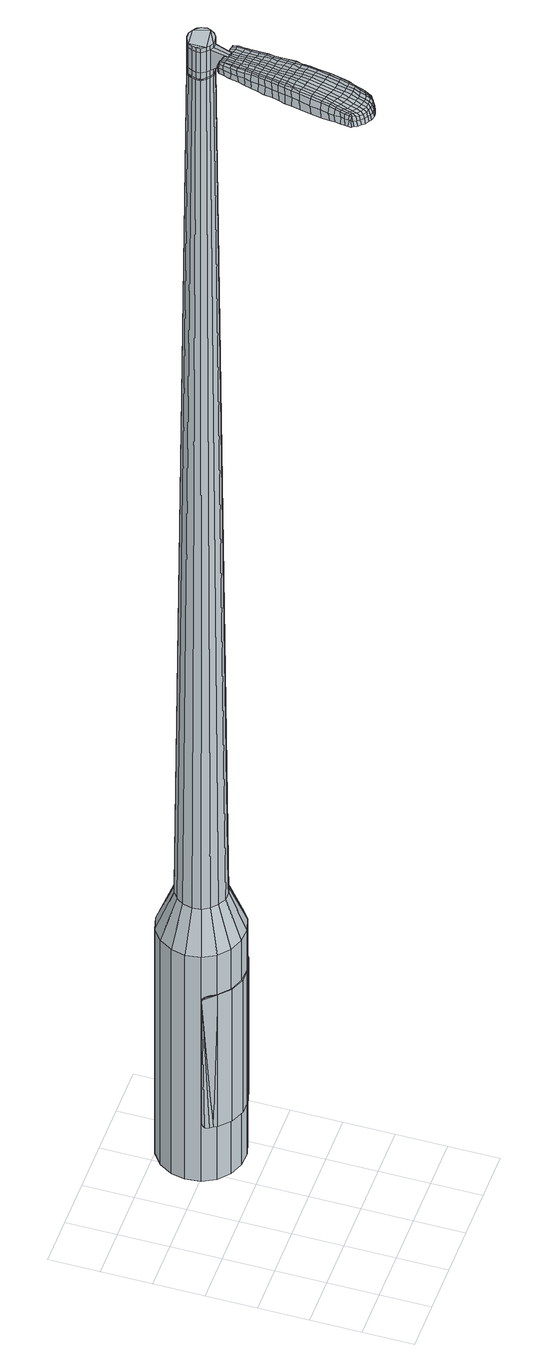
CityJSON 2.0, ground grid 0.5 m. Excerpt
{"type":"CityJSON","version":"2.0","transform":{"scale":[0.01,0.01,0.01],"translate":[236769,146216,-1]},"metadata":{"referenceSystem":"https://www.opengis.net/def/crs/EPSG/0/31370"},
"CityObjects":{
"object1":{"type":"GenericCityObject","attributes":{"cluster":607,"mean_distance_to_centroid":0.119,"new_centroid_x":236770.28,"new_centroid_y":146218.14,"mean_distance_to_camera":9.42,"H1":31.35,"H2":33.29,"Z_final":112.64,"cluster2":56,"proj_x":236762.89,"proj_y":146216.51,"id_line":84737,"bearing_l":347.55,"distance":7.57,"orientation":"right","G_obj":257.55},"geometry":[{"type":"MultiSurface","lod":"2","boundaries":[[[0,1,2,3]],[[1,4,5,2]],[[4,6,7,5]],[[6,8,9,7]],[[8,10,11,9]],[[10,12,13,11]],[[12,14,15,13]],[[14,16,17,15]],[[16,18,19,17]],[[18,20,21,19]],[[20,22,23,21]],[[22,24,25,23]],[[24,26,27,25]],[[26,28,29,27]],[[28,30,31,29]],[[30,32,33,31]],[[32,34,35,33]],[[34,0,3,35]],[[36,37,38,39]],[[38,40,41,42]],[[41,43,42]],[[42,44,45,46]],[[45,47,46]],[[46,48,49,50]],[[49,51,50]],[[42,46,50,38]],[[50,52,39,38]],[[53,36,39]],[[2,5,7,35]],[[7,9,11,15]],[[11,13,15]],[[15,17,19,23]],[[19,21,23]],[[23,25,27,31]],[[27,29,31]],[[15,23,31,7]],[[31,33,35,7]],[[3,2,35]],[[1,0,54,55]],[[0,34,56,54]],[[34,32,57,56]],[[32,30,58,57]],[[30,28,59,58]],[[28,26,60,59]],[[26,24,61,60]],[[24,22,62,61]],[[22,20,63,62]],[[20,18,64,63]],[[18,16,65,64]],[[16,14,66,65]],[[14,12,67,66]],[[12,10,68,67]],[[10,8,69,68]],[[8,6,70,69]],[[6,4,71,70]],[[4,1,55,71]],[[55,54,72,73]],[[54,56,74,72]],[[56,57,75,74]],[[57,58,76,75]],[[58,59,77,76]],[[59,60,78,77]],[[60,61,79,78]],[[61,62,80,79]],[[62,63,81,80]],[[63,64,82,81]],[[64,65,83,82]],[[65,66,84,83]],[[66,67,85,84]],[[67,68,86,85]],[[68,69,87,86]],[[69,70,88,87]],[[70,71,89,88]],[[71,55,73,89]],[[72,90,91,73]],[[74,92,90,72]],[[93,94,92,74]],[[76,95,94,93]],[[96,97,95,76]],[[98,99,97,96]],[[79,100,99,98]],[[101,102,100,79]],[[81,103,102,101]],[[82,104,103,81]],[[105,106,104,82]],[[107,108,106,105]],[[109,110,108,107]],[[86,111,110,109]],[[87,112,111,86]],[[113,114,112,87]],[[89,115,114,113]],[[73,91,115,89]],[[116,117,118,119]],[[120,116,119,121]],[[122,120,121,123]],[[124,122,123,125]],[[126,124,125,127]],[[128,126,127,129]],[[130,128,129,131]],[[132,130,131,133]],[[134,132,133,135]],[[136,134,135,137]],[[138,136,137,139]],[[140,138,139,141]],[[142,140,141,143]],[[144,142,143,145]],[[146,144,145,147]],[[148,146,147,149]],[[75,93,74]],[[75,76,93]],[[77,96,76]],[[77,78,98,96]],[[78,79,98]],[[80,101,79]],[[80,81,101]],[[83,105,82]],[[83,84,107,105]],[[84,85,109,107]],[[85,86,109]],[[88,113,87]],[[88,89,113]],[[150,114,115]],[[150,112,114]],[[151,110,111]],[[151,152,108,110]],[[152,153,106,108]],[[153,104,106]],[[154,102,103]],[[154,100,102]],[[155,99,100]],[[155,156,97,99]],[[156,95,97]],[[157,94,95]],[[157,92,94]],[[39,52,148,158]],[[91,90,159,149]],[[53,39,158,117]],[[90,92,118,159]],[[36,53,117,116]],[[92,157,119,118]],[[37,36,116,120]],[[157,95,121,119]],[[38,37,120,122]],[[95,156,123,121]],[[40,38,122,124]],[[156,155,125,123]],[[41,40,124,126]],[[155,100,127,125]],[[43,41,126,128]],[[100,154,129,127]],[[42,43,128,130]],[[154,103,131,129]],[[44,42,130,132]],[[103,104,133,131]],[[45,44,132,134]],[[104,153,135,133]],[[47,45,134,136]],[[153,152,137,135]],[[46,47,136,138]],[[152,151,139,137]],[[48,46,138,140]],[[151,111,141,139]],[[49,48,140,142]],[[111,112,143,141]],[[51,49,142,144]],[[112,150,145,143]],[[50,51,144,146]],[[150,115,147,145]],[[52,50,146,148]],[[115,91,149,147]],[[148,149,160,161]],[[149,159,162,160]],[[159,118,163,162]],[[118,117,164,163]],[[117,158,165,164]],[[158,148,161,165]],[[166,167,168,169]],[[170,166,169,171]],[[166,170,172,173]],[[167,166,173,174]],[[175,176,177,178]],[[179,175,178,180]],[[175,179,181,182]],[[176,175,182,183]],[[184,185,186,187]],[[188,184,187,189]],[[184,188,190,191]],[[185,184,191,192]],[[193,194,195,196]],[[197,193,196,198]],[[193,197,199,200]],[[194,193,200,201]],[[202,203,204,205]],[[206,202,205,207]],[[202,206,208,209]],[[203,202,209,210]],[[211,212,213,214]],[[215,211,214,216]],[[211,215,217,218]],[[212,211,218,219]],[[220,221,222,223]],[[212,220,223,213]],[[220,212,219,224]],[[221,220,224,225]],[[226,227,228,229]],[[221,226,229,222]],[[226,221,225,230]],[[227,226,230,231]],[[232,170,171,233]],[[227,232,233,228]],[[232,227,231,234]],[[170,232,234,172]],[[235,236,237,238]],[[239,235,238,240]],[[235,239,241,242]],[[236,235,242,243]],[[244,245,246,247]],[[236,244,247,237]],[[244,236,243,248]],[[245,244,248,249]],[[250,251,252,253]],[[245,250,253,246]],[[250,245,249,254]],[[251,250,254,255]],[[256,257,258,259]],[[251,256,259,252]],[[256,251,255,260]],[[257,256,260,261]],[[262,167,174,263]],[[257,262,263,258]],[[262,257,261,264]],[[167,262,264,168]],[[265,266,267,268]],[[269,265,268,270]],[[265,269,271,272]],[[266,265,272,273]],[[274,275,276,277]],[[266,274,277,267]],[[274,266,273,278]],[[275,274,278,279]],[[280,281,282,283]],[[275,280,283,276]],[[280,275,279,284]],[[281,280,284,285]],[[286,179,180,287]],[[281,286,287,282]],[[286,281,285,288]],[[179,286,288,181]],[[289,290,291,292]],[[293,289,292,294]],[[289,293,295,296]],[[290,289,296,297]],[[298,299,300,301]],[[290,298,301,291]],[[298,290,297,302]],[[299,298,302,303]],[[304,305,306,307]],[[299,304,307,300]],[[304,299,303,308]],[[305,304,308,309]],[[310,311,312,313]],[[305,310,313,306]],[[310,305,309,314]],[[311,310,314,315]],[[316,176,183,317]],[[311,316,317,312]],[[316,311,315,318]],[[176,316,318,177]],[[319,205,204,320]],[[321,319,320,322]],[[319,321,323,324]],[[205,319,324,207]],[[325,321,322,326]],[[327,325,326,328]],[[325,327,329,330]],[[321,325,330,323]],[[331,327,328,332]],[[333,331,332,334]],[[331,333,335,336]],[[327,331,336,329]],[[337,333,334,338]],[[339,337,338,340]],[[337,339,341,342]],[[333,337,342,335]],[[343,339,340,344]],[[194,343,344,195]],[[343,194,201,345]],[[339,343,345,341]],[[346,347,192,191]],[[348,346,191,190]],[[346,348,349,350]],[[347,346,350,351]],[[352,353,351,350]],[[354,352,350,349]],[[352,354,355,356]],[[353,352,356,357]],[[358,359,357,356]],[[360,358,356,355]],[[358,360,361,362]],[[359,358,362,363]],[[364,365,363,362]],[[366,364,362,361]],[[364,366,199,197]],[[365,364,197,198]],[[367,368,369,370]],[[269,367,370,271]],[[367,269,270,371]],[[368,367,371,372]],[[373,188,189,374]],[[368,373,374,369]],[[373,368,372,375]],[[188,373,375,190]],[[376,377,378,379]],[[215,376,379,217]],[[376,215,216,380]],[[377,376,380,381]],[[382,383,384,385]],[[377,382,385,378]],[[382,377,381,386]],[[383,382,386,387]],[[388,185,192,389]],[[383,388,389,384]],[[388,383,387,390]],[[185,388,390,186]],[[391,392,393,394]],[[173,391,394,174]],[[391,173,172,395]],[[392,391,395,396]],[[397,398,399,400]],[[392,397,400,393]],[[397,392,396,401]],[[398,397,401,402]],[[403,196,195,404]],[[398,403,404,399]],[[403,398,402,405]],[[196,403,405,198]],[[406,407,408,409]],[[178,406,409,180]],[[406,178,177,410]],[[407,406,410,411]],[[412,200,199,413]],[[407,412,413,408]],[[412,407,411,414]],[[200,412,414,201]],[[415,416,417,418]],[[293,415,418,295]],[[415,293,294,419]],[[416,415,419,420]],[[421,206,207,422]],[[416,421,422,417]],[[421,416,420,423]],[[206,421,423,208]],[[424,425,426,427]],[[239,424,427,241]],[[424,239,240,428]],[[425,424,428,429]],[[430,431,432,433]],[[425,430,433,426]],[[430,425,429,434]],[[431,430,434,435]],[[436,203,210,437]],[[431,436,437,432]],[[436,431,435,438]],[[203,436,438,204]],[[439,440,429,428]],[[238,439,428,240]],[[439,238,237,441]],[[440,439,441,442]],[[443,444,435,434]],[[440,443,434,429]],[[443,440,442,445]],[[444,443,445,446]],[[447,320,204,438]],[[444,447,438,435]],[[447,444,446,448]],[[320,447,448,322]],[[449,450,451,452]],[[296,449,452,297]],[[449,296,295,418]],[[450,449,418,417]],[[453,324,323,454]],[[450,453,454,451]],[[453,450,417,422]],[[324,453,422,207]],[[455,456,442,441]],[[247,455,441,237]],[[455,247,246,457]],[[456,455,457,458]],[[459,460,446,445]],[[456,459,445,442]],[[459,456,458,461]],[[460,459,461,462]],[[463,326,322,448]],[[460,463,448,446]],[[463,460,462,464]],[[326,463,464,328]],[[465,466,467,468]],[[302,465,468,303]],[[465,302,297,452]],[[466,465,452,451]],[[469,330,329,470]],[[466,469,470,467]],[[469,466,451,454]],[[330,469,454,323]],[[471,472,458,457]],[[253,471,457,246]],[[471,253,252,473]],[[472,471,473,474]],[[475,476,462,461]],[[472,475,461,458]],[[475,472,474,477]],[[476,475,477,478]],[[479,332,328,464]],[[476,479,464,462]],[[479,476,478,480]],[[332,479,480,334]],[[481,482,483,484]],[[308,481,484,309]],[[481,308,303,468]],[[482,481,468,467]],[[485,336,335,486]],[[482,485,486,483]],[[485,482,467,470]],[[336,485,470,329]],[[487,488,474,473]],[[259,487,473,252]],[[487,259,258,489]],[[488,487,489,490]],[[491,492,478,477]],[[488,491,477,474]],[[491,488,490,493]],[[492,491,493,494]],[[495,338,334,480]],[[492,495,480,478]],[[495,492,494,496]],[[338,495,496,340]],[[497,498,499,500]],[[314,497,500,315]],[[497,314,309,484]],[[498,497,484,483]],[[501,342,341,502]],[[498,501,502,499]],[[501,498,483,486]],[[342,501,486,335]],[[503,504,490,489]],[[263,503,489,258]],[[503,263,174,394]],[[504,503,394,393]],[[505,506,494,493]],[[504,505,493,490]],[[505,504,393,400]],[[506,505,400,399]],[[507,344,340,496]],[[506,507,496,494]],[[507,506,399,404]],[[344,507,404,195]],[[508,509,411,410]],[[318,508,410,177]],[[508,318,315,500]],[[509,508,500,499]],[[510,345,201,414]],[[509,510,414,411]],[[510,509,499,502]],[[345,510,502,341]],[[511,512,372,371]],[[268,511,371,270]],[[511,268,267,513]],[[512,511,513,514]],[[515,348,190,375]],[[512,515,375,372]],[[515,512,514,516]],[[348,515,516,349]],[[517,518,519,520]],[[218,517,520,219]],[[517,218,217,379]],[[518,517,379,378]],[[521,522,523,524]],[[518,521,524,519]],[[521,518,378,385]],[[522,521,385,384]],[[525,347,351,526]],[[522,525,526,523]],[[525,522,384,389]],[[347,525,389,192]],[[527,528,514,513]],[[277,527,513,267]],[[527,277,276,529]],[[528,527,529,530]],[[531,354,349,516]],[[528,531,516,514]],[[531,528,530,532]],[[354,531,532,355]],[[533,534,535,536]],[[224,533,536,225]],[[533,224,219,520]],[[534,533,520,519]],[[537,538,539,540]],[[534,537,540,535]],[[537,534,519,524]],[[538,537,524,523]],[[541,353,357,542]],[[538,541,542,539]],[[541,538,523,526]],[[353,541,526,351]],[[543,544,530,529]],[[283,543,529,276]],[[543,283,282,545]],[[544,543,545,546]],[[547,360,355,532]],[[544,547,532,530]],[[547,544,546,548]],[[360,547,548,361]],[[549,550,551,552]],[[230,549,552,231]],[[549,230,225,536]],[[550,549,536,535]],[[553,554,555,556]],[[550,553,556,551]],[[553,550,535,540]],[[554,553,540,539]],[[557,359,363,558]],[[554,557,558,555]],[[557,554,539,542]],[[359,557,542,357]],[[559,560,546,545]],[[287,559,545,282]],[[559,287,180,409]],[[560,559,409,408]],[[561,366,361,548]],[[560,561,548,546]],[[561,560,408,413]],[[366,561,413,199]],[[562,563,396,395]],[[234,562,395,172]],[[562,234,231,552]],[[563,562,552,551]],[[564,565,402,401]],[[563,564,401,396]],[[564,563,551,556]],[[565,564,556,555]],[[566,365,198,405]],[[565,566,405,402]],[[566,565,555,558]],[[365,566,558,363]],[[567,568,569,570]],[[570,569,571,572]],[[573,571,569,574]],[[574,569,568,575]],[[576,577,578,579]],[[579,578,580,581]],[[582,580,578,583]],[[583,578,577,584]],[[585,586,587,588]],[[588,587,589,590]],[[591,589,587,592]],[[592,587,586,593]],[[594,595,596,597]],[[597,596,598,599]],[[600,598,596,601]],[[601,596,595,602]],[[603,604,605,606]],[[606,605,607,608]],[[609,607,605,610]],[[610,605,604,611]],[[612,613,614,615]],[[615,614,616,617]],[[618,616,614,619]],[[619,614,613,620]],[[621,622,623,624]],[[624,623,613,612]],[[620,613,623,625]],[[625,623,622,626]],[[627,628,629,630]],[[630,629,622,621]],[[626,622,629,631]],[[631,629,628,632]],[[572,571,633,634]],[[634,633,628,627]],[[632,628,633,635]],[[635,633,571,573]],[[636,637,638,639]],[[639,638,640,641]],[[642,640,638,643]],[[643,638,637,644]],[[645,646,647,648]],[[648,647,637,636]],[[644,637,647,649]],[[649,647,646,650]],[[651,652,653,654]],[[654,653,646,645]],[[650,646,653,655]],[[655,653,652,656]],[[657,658,659,660]],[[660,659,652,651]],[[656,652,659,661]],[[661,659,658,662]],[[575,568,663,664]],[[664,663,658,657]],[[662,658,663,665]],[[665,663,568,567]],[[666,667,668,669]],[[669,668,670,671]],[[672,670,668,673]],[[673,668,667,674]],[[675,676,677,678]],[[678,677,667,666]],[[674,667,677,679]],[[679,677,676,680]],[[681,682,683,684]],[[684,683,676,675]],[[680,676,683,685]],[[685,683,682,686]],[[581,580,687,688]],[[688,687,682,681]],[[686,682,687,689]],[[689,687,580,582]],[[690,691,692,693]],[[693,692,694,695]],[[696,694,692,697]],[[697,692,691,698]],[[699,700,701,702]],[[702,701,691,690]],[[698,691,701,703]],[[703,701,700,704]],[[705,706,707,708]],[[708,707,700,699]],[[704,700,707,709]],[[709,707,706,710]],[[711,712,713,714]],[[714,713,706,705]],[[710,706,713,715]],[[715,713,712,716]],[[584,577,717,718]],[[718,717,712,711]],[[716,712,717,719]],[[719,717,577,576]],[[603,606,720,721]],[[721,720,722,723]],[[724,722,720,725]],[[725,720,606,608]],[[723,722,726,727]],[[727,726,728,729]],[[730,728,726,731]],[[731,726,722,724]],[[729,728,732,733]],[[733,732,734,735]],[[736,734,732,737]],[[737,732,728,730]],[[735,734,738,739]],[[739,738,740,741]],[[742,740,738,743]],[[743,738,734,736]],[[741,740,744,745]],[[745,744,595,594]],[[602,595,744,746]],[[746,744,740,742]],[[593,747,748,592]],[[592,748,749,591]],[[750,749,748,751]],[[751,748,747,752]],[[752,753,754,751]],[[751,754,755,750]],[[756,755,754,757]],[[757,754,753,758]],[[758,759,760,757]],[[757,760,761,756]],[[762,761,760,763]],[[763,760,759,764]],[[764,765,766,763]],[[763,766,767,762]],[[600,767,766,598]],[[598,766,765,599]],[[768,769,770,771]],[[771,770,670,672]],[[671,670,770,772]],[[772,770,769,773]],[[590,589,774,775]],[[775,774,769,768]],[[773,769,774,776]],[[776,774,589,591]],[[777,778,779,780]],[[780,779,616,618]],[[617,616,779,781]],[[781,779,778,782]],[[783,784,785,786]],[[786,785,778,777]],[[782,778,785,787]],[[787,785,784,788]],[[593,586,789,790]],[[790,789,784,783]],[[788,784,789,791]],[[791,789,586,585]],[[792,793,794,795]],[[795,794,574,575]],[[573,574,794,796]],[[796,794,793,797]],[[798,799,800,801]],[[801,800,793,792]],[[797,793,800,802]],[[802,800,799,803]],[[594,597,804,805]],[[805,804,799,798]],[[803,799,804,806]],[[806,804,597,599]],[[807,808,809,810]],[[810,809,579,581]],[[576,579,809,811]],[[811,809,808,812]],[[600,601,813,814]],[[814,813,808,807]],[[812,808,813,815]],[[815,813,601,602]],[[816,817,818,819]],[[819,818,694,696]],[[695,694,818,820]],[[820,818,817,821]],[[608,607,822,823]],[[823,822,817,816]],[[821,817,822,824]],[[824,822,607,609]],[[825,826,640,827]],[[827,640,642]],[[641,640,828]],[[640,826,828]],[[829,830,831,832]],[[832,831,826,825]],[[828,826,831,833]],[[833,831,830,834]],[[611,604,835,836]],[[836,835,830,829]],[[834,830,835,837]],[[837,835,604,603]],[[828,838,639,641]],[[636,639,838,839]],[[834,840,841,833]],[[833,841,838,828]],[[839,838,841,842]],[[842,841,840,843]],[[603,721,844,837]],[[837,844,840,834]],[[843,840,844,845]],[[845,844,721,723]],[[846,847,848,849]],[[849,848,697,698]],[[696,697,848,819]],[[819,848,847,816]],[[724,725,850,851]],[[851,850,847,846]],[[816,847,850,823]],[[823,850,725,608]],[[852,853,839]],[[839,853,648,636]],[[645,648,853,854]],[[854,853,852,855]],[[843,856,857,842]],[[842,857,852,839]],[[855,852,857,858]],[[858,857,856,859]],[[723,727,860,845]],[[845,860,856,843]],[[859,856,860,861]],[[861,860,727,729]],[[862,863,864,865]],[[865,864,703,704]],[[698,703,864,849]],[[849,864,863,846]],[[730,731,866,867]],[[867,866,863,862]],[[846,863,866,851]],[[851,866,731,724]],[[855,868,869,854]],[[854,869,654,645]],[[651,654,869,870]],[[870,869,868,871]],[[859,872,873,858]],[[858,873,868,855]],[[871,868,873,874]],[[874,873,872,875]],[[729,733,876,861]],[[861,876,872,859]],[[875,872,876,877]],[[877,876,733,735]],[[878,879,880,881]],[[881,880,709,710]],[[704,709,880,865]],[[865,880,879,862]],[[736,737,882,883]],[[883,882,879,878]],[[862,879,882,867]],[[867,882,737,730]],[[871,884,885,870]],[[870,885,660,651]],[[657,660,885,886]],[[886,885,884,887]],[[875,888,889,874]],[[874,889,884,871]],[[887,884,889,890]],[[890,889,888,891]],[[735,739,892,877]],[[877,892,888,875]],[[891,888,892,893]],[[893,892,739,741]],[[894,895,896,897]],[[897,896,715,716]],[[710,715,896,881]],[[881,896,895,878]],[[742,743,898,899]],[[899,898,895,894]],[[878,895,898,883]],[[883,898,743,736]],[[887,900,901,886]],[[886,901,664,657]],[[575,664,901,795]],[[795,901,900,792]],[[891,902,903,890]],[[890,903,900,887]],[[792,900,903,801]],[[801,903,902,798]],[[741,745,904,893]],[[893,904,902,891]],[[798,902,904,805]],[[805,904,745,594]],[[812,905,906,811]],[[811,906,719,576]],[[716,719,906,897]],[[897,906,905,894]],[[602,746,907,815]],[[815,907,905,812]],[[894,905,907,899]],[[899,907,746,742]],[[773,908,909,772]],[[772,909,669,671]],[[666,669,909,910]],[[910,909,908,911]],[[591,749,912,776]],[[776,912,908,773]],[[911,908,912,913]],[[913,912,749,750]],[[914,915,916,917]],[[917,916,619,620]],[[618,619,916,780]],[[780,916,915,777]],[[918,919,920,921]],[[921,920,915,914]],[[777,915,920,786]],[[786,920,919,783]],[[752,747,922,923]],[[923,922,919,918]],[[783,919,922,790]],[[790,922,747,593]],[[911,924,925,910]],[[910,925,678,666]],[[675,678,925,926]],[[926,925,924,927]],[[750,755,928,913]],[[913,928,924,911]],[[927,924,928,929]],[[929,928,755,756]],[[930,931,932,933]],[[933,932,625,626]],[[620,625,932,917]],[[917,932,931,914]],[[934,935,936,937]],[[937,936,931,930]],[[914,931,936,921]],[[921,936,935,918]],[[758,753,938,939]],[[939,938,935,934]],[[918,935,938,923]],[[923,938,753,752]],[[927,940,941,926]],[[926,941,684,675]],[[681,684,941,942]],[[942,941,940,943]],[[756,761,944,929]],[[929,944,940,927]],[[943,940,944,945]],[[945,944,761,762]],[[946,947,948,949]],[[949,948,631,632]],[[626,631,948,933]],[[933,948,947,930]],[[950,951,952,953]],[[953,952,947,946]],[[930,947,952,937]],[[937,952,951,934]],[[764,759,954,955]],[[955,954,951,950]],[[934,951,954,939]],[[939,954,759,758]],[[943,956,957,942]],[[942,957,688,681]],[[581,688,957,810]],[[810,957,956,807]],[[762,767,958,945]],[[945,958,956,943]],[[807,956,958,814]],[[814,958,767,600]],[[797,959,960,796]],[[796,960,635,573]],[[632,635,960,949]],[[949,960,959,946]],[[803,961,962,802]],[[802,962,959,797]],[[946,959,962,953]],[[953,962,961,950]],[[599,765,963,806]],[[806,963,961,803]],[[950,961,963,955]],[[955,963,765,764]],[[567,570,169,168]],[[570,572,171,169]],[[582,583,182,181]],[[583,584,183,182]],[[585,588,187,186]],[[588,590,189,187]],[[609,610,209,208]],[[610,611,210,209]],[[612,615,214,213]],[[615,617,216,214]],[[621,624,223,222]],[[624,612,213,223]],[[627,630,229,228]],[[630,621,222,229]],[[572,634,233,171]],[[634,627,228,233]],[[642,643,242,241]],[[643,644,243,242]],[[644,649,248,243]],[[649,650,249,248]],[[650,655,254,249]],[[655,656,255,254]],[[656,661,260,255]],[[661,662,261,260]],[[662,665,264,261]],[[665,567,168,264]],[[672,673,272,271]],[[673,674,273,272]],[[674,679,278,273]],[[679,680,279,278]],[[680,685,284,279]],[[685,686,285,284]],[[686,689,288,285]],[[689,582,181,288]],[[690,693,292,291]],[[693,695,294,292]],[[699,702,301,300]],[[702,690,291,301]],[[705,708,307,306]],[[708,699,300,307]],[[711,714,313,312]],[[714,705,306,313]],[[584,718,317,183]],[[718,711,312,317]],[[768,771,370,369]],[[771,672,271,370]],[[590,775,374,189]],[[775,768,369,374]],[[617,781,380,216]],[[781,782,381,380]],[[782,787,386,381]],[[787,788,387,386]],[[788,791,390,387]],[[791,585,186,390]],[[695,820,419,294]],[[820,821,420,419]],[[821,824,423,420]],[[824,609,208,423]],[[825,827,427,426]],[[827,642,241,427]],[[829,832,433,432]],[[832,825,426,433]],[[611,836,437,210]],[[836,829,432,437]],[[964,965,966,967]],[[968,969,967,966]],[[970,971,972,973]],[[974,975,976,977]],[[965,978,979,966]],[[980,968,966,979]],[[981,970,973,982]],[[983,984,975,974]],[[978,985,986,979]],[[986,987,980,979]],[[988,981,982,989]],[[990,984,983,991]],[[985,992,993,986]],[[993,994,987,986]],[[995,988,989,996]],[[997,990,991,998]],[[999,1000,1001,1002]],[[1003,1004,1000,999]],[[1003,1005,1006,1004]],[[1005,1007,1008,1006]],[[1009,1010,1011,1012]],[[1013,1014,1010,1009]],[[1015,1016,1014,1013]],[[1017,1018,1016,1015]],[[1012,1001,1000,1009]],[[1009,1000,1004,1013]],[[1004,1006,1015,1013]],[[1006,1008,1017,1015]],[[973,972,969,968]],[[982,973,968,980]],[[987,989,982,980]],[[994,996,989,987]],[[974,977,971,970]],[[983,974,970,981]],[[991,983,981,988]],[[998,991,988,995]],[[975,999,1002,976]],[[984,1003,999,975]],[[1005,1003,984,990]],[[1007,1005,990,997]],[[1019,1020,1021,1022]],[[1021,1023,1024,1025]],[[1021,1025,1026,1027]],[[1021,1027,1022]],[[1028,1019,1022,1029]],[[1030,1029,1022,1031]],[[1032,1031,1022]],[[1033,1021,1020,1034]],[[1035,1033,1034,1036]],[[1037,1035,1036,1038]],[[1039,1037,1038,1040]],[[1041,1039,1040,1042]],[[1042,1043,1044,1045]],[[1042,1045,1046,1047]],[[1042,1047,1048,1049]],[[1048,1050,1051,1052]],[[1048,1052,1053,1054]],[[1048,1054,1049]],[[1042,1049,1041]],[[1055,1056,1020,1019]],[[1057,1058,1023,1021]],[[1059,1060,1032,1022]],[[1056,1061,1034,1020]],[[1062,1057,1021,1033]],[[1061,1063,1036,1034]],[[1064,1062,1033,1035]],[[1063,1065,1038,1036]],[[1066,1064,1035,1037]],[[1065,1067,1040,1038]],[[1068,1066,1037,1039]],[[1067,1069,1042,1040]],[[1070,1068,1039,1041]],[[1069,1071,1043,1042]],[[1072,1073,1050,1048]],[[1074,1070,1041,1049]],[[1044,1043,1071,1075]],[[1045,1044,1075,1076]],[[1046,1045,1076,1077]],[[1047,1046,1077,1078]],[[1048,1047,1078,1072]],[[1079,1055,1019,1028]],[[1080,1079,1028,1029]],[[1081,1080,1029,1030]],[[1082,1081,1030,1031]],[[1060,1082,1031,1032]],[[1024,1023,1058,1083]],[[1051,1050,1073,1084]],[[1025,1024,1083,1085]],[[1026,1025,1085,1086]],[[1027,1026,1086,1087]],[[1022,1027,1087,1059]],[[1052,1051,1084,1088]],[[1053,1052,1088,1089]],[[1054,1053,1089,1090]],[[1049,1054,1090,1074]]]}]}
},
"vertices":[
[120,171,384],[107,176,384],[107,176,96],[120,171,96],[96,186,384],[96,186,96],[89,199,384],[89,199,96],[87,214,384],[87,214,96],[90,228,384],[90,228,96],[98,241,384],[98,241,96],[110,250,384],[110,250,96],[124,254,384],[124,254,96],[138,253,384],[138,253,96],[152,248,384],[152,248,96],[163,238,384],[163,238,96],[170,225,384],[170,225,96],[172,210,384],[172,210,96],[168,196,384],[168,196,96],[160,183,384],[160,183,96],[149,174,384],[149,174,96],[135,170,384],[135,170,96],[135,200,1524],[139,203,1524],[142,207,1524],[126,199,1524],[143,211,1524],[142,216,1524],[136,223,1524],[140,220,1524],[132,225,1524],[127,225,1524],[119,221,1524],[123,224,1524],[117,217,1524],[116,213,1524],[119,204,1524],[116,208,1524],[122,201,1524],[131,199,1524],[124,187,429],[116,191,429],[133,187,429],[141,190,429],[148,195,429],[153,202,429],[154,211,429],[153,220,429],[149,227,429],[143,233,429],[135,237,429],[126,237,429],[118,234,429],[111,229,429],[106,222,429],[104,213,429],[105,204,429],[109,197,429],[126,199,1483],[122,201,1483],[131,199,1483],[135,200,1483],[139,203,1483],[142,207,1483],[143,211,1483],[142,216,1483],[140,220,1483],[136,223,1483],[132,225,1483],[127,225,1483],[123,224,1483],[119,221,1483],[117,217,1483],[116,213,1483],[116,208,1483],[119,204,1483],[126,199,1485],[122,201,1485],[131,199,1485],[135,201,1483],[135,201,1485],[139,203,1485],[141,207,1483],[141,207,1485],[142,211,1483],[142,211,1485],[142,216,1485],[139,220,1483],[139,220,1485],[136,223,1485],[132,225,1485],[128,225,1483],[128,225,1485],[123,223,1483],[123,223,1485],[120,221,1483],[120,221,1485],[117,217,1485],[116,213,1485],[117,208,1483],[117,208,1485],[119,204,1485],[135,200,1519],[131,199,1519],[131,199,1493],[135,200,1493],[139,203,1519],[139,203,1493],[142,207,1519],[142,207,1493],[143,211,1519],[143,211,1493],[142,216,1519],[142,216,1493],[140,220,1519],[140,220,1493],[136,223,1519],[136,223,1493],[132,225,1519],[132,225,1493],[127,225,1519],[127,225,1493],[123,224,1519],[123,224,1493],[119,221,1519],[119,221,1493],[117,217,1519],[117,217,1493],[116,213,1519],[116,213,1493],[116,208,1519],[116,208,1493],[119,204,1519],[119,204,1493],[122,201,1519],[122,201,1493],[116,208,1485],[119,221,1485],[123,224,1485],[127,225,1485],[140,220,1485],[143,211,1485],[142,207,1485],[135,200,1485],[126,199,1519],[126,199,1493],[119,181,1513],[119,181,1518],[122,181,1513],[125,180,1513],[125,180,1518],[122,181,1518],[87,112,1519],[89,119,1518],[87,118,1509],[85,112,1510],[85,104,1519],[83,103,1510],[87,105,1526],[89,113,1525],[91,120,1525],[125,104,1519],[126,111,1518],[125,112,1525],[124,105,1525],[123,95,1519],[122,97,1526],[124,94,1510],[126,102,1510],[127,109,1509],[92,36,1519],[88,37,1519],[88,36,1513],[92,35,1513],[96,36,1519],[96,35,1513],[96,38,1524],[92,38,1524],[89,39,1524],[108,108,1530],[109,116,1529],[106,116,1529],[105,109,1530],[106,99,1531],[103,100,1531],[110,99,1530],[111,108,1530],[113,115,1529],[125,187,1512],[122,188,1512],[122,187,1517],[125,186,1517],[128,187,1512],[127,185,1517],[128,186,1506],[125,186,1506],[122,187,1506],[76,54,1519],[76,58,1519],[75,57,1512],[74,54,1512],[76,52,1518],[74,51,1512],[77,52,1522],[77,54,1523],[77,58,1524],[77,62,1519],[77,68,1519],[76,67,1512],[75,62,1512],[78,63,1524],[79,68,1525],[78,74,1519],[80,82,1519],[78,81,1511],[77,73,1511],[80,74,1526],[82,82,1526],[82,93,1519],[81,92,1510],[84,93,1526],[107,184,1513],[105,176,1513],[106,177,1518],[108,184,1517],[109,189,1512],[110,188,1516],[108,188,1506],[106,183,1507],[104,176,1507],[103,169,1514],[101,162,1515],[102,162,1520],[104,170,1519],[102,168,1507],[100,161,1507],[99,155,1515],[97,147,1516],[99,148,1522],[101,155,1521],[97,154,1508],[95,147,1508],[95,140,1517],[93,133,1517],[95,134,1524],[97,141,1523],[93,140,1508],[91,132,1509],[91,126,1518],[93,127,1524],[89,125,1509],[111,46,1519],[112,49,1519],[110,50,1524],[109,46,1523],[109,44,1518],[109,44,1522],[110,42,1512],[112,45,1512],[113,48,1512],[113,54,1519],[115,59,1519],[114,60,1525],[112,54,1524],[114,52,1512],[116,58,1512],[116,65,1519],[118,73,1519],[117,74,1526],[115,66,1526],[118,63,1511],[120,71,1511],[121,84,1519],[120,85,1526],[122,82,1510],[137,177,1513],[136,169,1513],[137,168,1507],[138,176,1507],[137,183,1512],[138,181,1506],[136,182,1516],[136,178,1517],[135,170,1518],[134,162,1514],[133,155,1515],[134,153,1507],[135,161,1507],[133,163,1519],[132,156,1520],[132,147,1515],[131,140,1516],[132,138,1508],[133,146,1508],[131,148,1521],[130,141,1522],[130,133,1517],[129,125,1517],[130,124,1509],[131,131,1508],[128,134,1523],[127,126,1524],[127,118,1518],[129,116,1509],[126,119,1524],[123,181,1519],[121,181,1519],[122,174,1520],[119,174,1520],[125,173,1520],[126,180,1519],[120,166,1522],[118,167,1522],[119,159,1523],[116,160,1523],[122,158,1523],[123,166,1521],[117,152,1524],[114,152,1524],[116,145,1525],[113,145,1525],[119,144,1525],[120,151,1524],[114,137,1526],[111,138,1526],[112,130,1527],[109,131,1527],[116,129,1527],[117,137,1526],[111,123,1528],[108,124,1528],[114,122,1528],[93,41,1527],[89,41,1527],[97,41,1526],[98,45,1527],[94,45,1528],[90,46,1528],[95,51,1529],[92,52,1529],[99,51,1528],[101,58,1530],[97,58,1530],[93,59,1530],[98,65,1531],[95,66,1531],[103,65,1530],[104,74,1531],[100,74,1531],[97,75,1531],[103,87,1531],[100,88,1531],[107,86,1531],[108,42,1518],[105,40,1519],[106,39,1513],[109,41,1513],[108,43,1523],[105,41,1523],[101,38,1519],[101,37,1513],[101,39,1524],[76,50,1518],[78,47,1518],[78,48,1523],[77,51,1523],[75,49,1513],[76,46,1513],[79,44,1519],[82,41,1519],[82,42,1524],[80,45,1523],[79,43,1513],[81,40,1513],[85,39,1519],[85,40,1524],[85,38,1513],[91,113,1528],[92,112,1528],[94,119,1528],[92,120,1527],[88,105,1528],[90,104,1529],[95,112,1529],[98,111,1530],[100,118,1529],[97,119,1528],[93,103,1529],[96,102,1530],[101,110,1530],[103,117,1529],[99,101,1531],[122,106,1528],[120,106,1529],[118,97,1529],[120,97,1528],[123,113,1527],[121,113,1528],[116,107,1529],[114,98,1530],[117,114,1528],[137,185,1512],[135,185,1512],[134,184,1517],[136,184,1517],[137,184,1506],[135,184,1506],[131,186,1512],[131,185,1517],[132,185,1506],[111,191,1512],[112,190,1512],[111,189,1506],[110,190,1506],[111,189,1517],[113,189,1517],[115,190,1512],[117,189,1512],[117,188,1506],[114,189,1506],[115,188,1517],[117,188,1517],[120,188,1512],[119,188,1506],[120,187,1517],[110,184,1519],[111,184,1519],[108,177,1520],[109,176,1520],[114,183,1519],[116,183,1519],[112,176,1520],[114,175,1520],[119,182,1519],[117,175,1520],[135,178,1519],[133,179,1519],[132,171,1520],[133,171,1520],[130,179,1519],[128,172,1520],[106,170,1521],[107,169,1521],[104,162,1522],[106,162,1522],[110,169,1521],[112,168,1521],[108,161,1522],[111,161,1523],[115,167,1522],[113,160,1523],[132,164,1521],[130,164,1521],[129,157,1522],[131,156,1522],[127,165,1521],[125,157,1522],[102,155,1523],[104,155,1523],[100,148,1524],[102,148,1524],[106,154,1523],[109,154,1524],[104,147,1525],[107,146,1525],[112,153,1524],[110,146,1525],[130,149,1523],[128,149,1523],[126,142,1524],[128,142,1524],[124,150,1524],[123,143,1525],[98,141,1525],[100,140,1525],[96,134,1526],[98,133,1526],[102,140,1526],[105,139,1526],[101,133,1527],[104,132,1527],[108,139,1526],[106,131,1527],[127,134,1525],[125,135,1525],[124,128,1526],[126,127,1526],[121,136,1526],[120,128,1527],[94,127,1527],[96,126,1527],[99,126,1527],[102,125,1528],[105,124,1528],[125,120,1527],[122,120,1527],[119,121,1528],[108,46,1525],[106,44,1525],[109,49,1526],[107,48,1526],[102,42,1526],[103,46,1527],[78,53,1525],[79,51,1525],[79,54,1526],[78,56,1525],[81,48,1525],[83,45,1526],[84,49,1527],[81,52,1526],[86,43,1526],[87,47,1527],[111,54,1526],[108,53,1527],[112,60,1527],[110,59,1528],[104,52,1528],[106,58,1529],[79,62,1526],[80,60,1527],[81,66,1528],[80,67,1527],[82,57,1527],[85,55,1528],[86,62,1529],[84,64,1528],[88,53,1528],[90,60,1530],[114,66,1528],[111,65,1529],[116,74,1528],[113,74,1529],[107,65,1529],[109,74,1530],[81,74,1528],[83,72,1528],[85,80,1529],[83,82,1528],[85,71,1529],[88,69,1530],[90,78,1530],[87,79,1530],[91,67,1530],[93,76,1531],[118,85,1529],[116,85,1529],[112,86,1530],[86,93,1528],[87,92,1529],[90,91,1530],[93,90,1530],[96,89,1531],[89,118,1509],[91,119,1518],[89,112,1518],[87,111,1509],[87,104,1519],[85,103,1510],[89,104,1525],[91,113,1525],[93,119,1525],[123,112,1525],[124,111,1518],[123,104,1518],[122,105,1525],[121,96,1519],[120,97,1525],[122,94,1510],[124,103,1509],[125,110,1509],[89,38,1513],[89,39,1519],[92,38,1519],[92,37,1513],[96,38,1519],[96,38,1513],[96,40,1524],[92,40,1524],[89,40,1524],[106,116,1528],[109,115,1528],[108,108,1529],[105,109,1529],[106,99,1529],[103,100,1529],[109,99,1529],[111,107,1529],[113,114,1528],[122,185,1516],[122,186,1512],[124,185,1512],[124,184,1516],[127,184,1512],[127,184,1516],[128,184,1506],[124,184,1506],[122,185,1506],[77,57,1512],[78,58,1519],[78,54,1518],[76,54,1512],[78,52,1518],[76,52,1512],[79,53,1522],[79,55,1523],[79,58,1523],[78,67,1512],[79,68,1519],[79,62,1519],[77,62,1512],[80,62,1524],[81,68,1525],[80,80,1511],[82,81,1519],[80,74,1519],[79,73,1511],[82,74,1525],[83,82,1526],[84,92,1519],[83,91,1510],[86,93,1526],[108,176,1518],[107,176,1513],[109,183,1513],[110,183,1517],[111,188,1512],[111,187,1515],[110,187,1506],[108,182,1506],[106,175,1507],[104,162,1520],[103,161,1514],[105,168,1514],[106,169,1519],[104,168,1507],[101,160,1507],[100,147,1522],[99,147,1516],[101,154,1515],[102,155,1521],[99,153,1508],[97,146,1508],[96,133,1523],[95,133,1517],[97,140,1516],[98,140,1522],[95,139,1508],[93,132,1508],[93,126,1517],[95,126,1524],[91,125,1509],[109,50,1523],[110,50,1519],[109,47,1518],[108,47,1523],[108,45,1518],[107,46,1522],[109,44,1512],[110,46,1512],[111,48,1512],[112,61,1525],[113,60,1519],[111,54,1519],[110,55,1524],[112,53,1512],[114,58,1512],[115,74,1526],[116,73,1519],[115,65,1519],[113,66,1525],[116,64,1511],[118,72,1511],[119,84,1519],[118,85,1526],[120,83,1510],[135,168,1507],[134,170,1513],[135,177,1513],[136,176,1506],[135,182,1512],[136,181,1506],[135,182,1515],[134,178,1517],[133,171,1518],[132,153,1507],[131,155,1514],[132,162,1514],[133,161,1507],[131,163,1519],[130,156,1520],[130,139,1508],[129,140,1516],[130,147,1515],[131,146,1508],[129,148,1521],[128,141,1522],[128,124,1508],[127,126,1517],[128,133,1516],[129,131,1508],[127,134,1522],[125,127,1523],[125,118,1517],[127,117,1509],[124,120,1524],[123,180,1518],[121,180,1518],[122,173,1519],[119,174,1519],[125,172,1519],[126,179,1518],[120,166,1520],[118,166,1520],[119,158,1521],[116,159,1521],[122,158,1521],[123,165,1520],[117,151,1523],[114,152,1523],[115,144,1524],[113,145,1524],[118,143,1524],[120,151,1523],[114,137,1525],[111,137,1525],[112,130,1526],[109,130,1526],[115,129,1526],[117,136,1525],[111,122,1527],[108,123,1527],[114,122,1527],[90,43,1526],[93,42,1526],[97,42,1525],[98,46,1526],[94,46,1526],[91,47,1526],[92,53,1528],[95,52,1528],[99,52,1527],[101,59,1528],[97,59,1529],[93,60,1529],[95,67,1530],[98,66,1530],[102,65,1529],[104,74,1530],[100,75,1530],[97,75,1530],[100,88,1530],[103,87,1530],[107,86,1530],[105,41,1513],[105,42,1518],[107,43,1518],[108,42,1512],[106,45,1523],[104,43,1523],[100,40,1519],[101,39,1513],[100,41,1523],[80,49,1523],[79,48,1518],[78,50,1518],[79,51,1523],[77,50,1512],[78,48,1512],[84,44,1523],[83,43,1519],[81,45,1519],[82,47,1523],[80,45,1513],[83,42,1513],[86,41,1519],[86,42,1524],[86,40,1513],[95,119,1527],[93,112,1527],[92,112,1527],[94,119,1526],[90,104,1527],[91,104,1528],[100,117,1528],[98,110,1528],[96,111,1528],[97,118,1527],[93,103,1528],[96,102,1529],[101,110,1529],[103,117,1528],[99,101,1529],[117,97,1528],[119,106,1527],[121,106,1527],[119,97,1527],[122,113,1526],[120,113,1527],[115,107,1528],[114,98,1528],[117,114,1527],[134,182,1516],[134,183,1512],[135,183,1512],[135,182,1516],[136,182,1506],[135,182,1506],[131,184,1512],[130,183,1516],[131,183,1506],[111,187,1506],[112,188,1512],[110,188,1506],[112,187,1516],[116,186,1506],[117,187,1512],[114,187,1512],[113,187,1506],[114,186,1516],[117,186,1516],[119,186,1512],[119,185,1506],[119,185,1516],[111,183,1518],[109,176,1519],[116,182,1518],[113,182,1518],[112,175,1519],[114,175,1519],[118,181,1518],[117,174,1519],[131,171,1519],[133,178,1518],[134,178,1518],[132,171,1519],[129,179,1518],[128,172,1519],[108,169,1520],[107,169,1520],[105,162,1521],[106,161,1521],[112,167,1520],[110,168,1520],[108,161,1521],[111,160,1521],[115,167,1520],[113,160,1521],[129,156,1521],[130,164,1520],[131,163,1520],[130,156,1521],[127,164,1520],[125,157,1521],[104,154,1522],[103,154,1522],[101,147,1523],[102,147,1523],[109,153,1522],[106,154,1522],[104,146,1523],[107,146,1524],[112,152,1523],[110,145,1524],[126,142,1523],[127,149,1522],[128,149,1522],[127,141,1523],[124,150,1522],[122,142,1523],[100,140,1524],[99,140,1524],[97,133,1525],[98,133,1525],[105,139,1525],[103,139,1524],[101,132,1525],[104,132,1526],[108,138,1525],[107,131,1526],[123,127,1525],[124,134,1524],[126,134,1524],[124,127,1525],[121,135,1524],[119,128,1525],[96,126,1526],[95,126,1526],[102,124,1527],[99,125,1526],[105,124,1527],[122,120,1526],[123,120,1526],[118,121,1526],[105,45,1524],[107,47,1524],[108,50,1525],[106,48,1525],[101,43,1525],[102,47,1525],[81,55,1525],[80,51,1524],[80,53,1524],[80,57,1525],[85,50,1526],[84,46,1525],[82,49,1524],[82,52,1525],[87,44,1525],[87,48,1526],[108,54,1526],[109,55,1526],[111,61,1526],[109,60,1527],[104,53,1526],[105,59,1527],[82,66,1527],[81,60,1526],[81,62,1526],[82,68,1526],[87,62,1528],[86,56,1527],[83,58,1526],[85,64,1527],[89,54,1527],[90,61,1528],[111,66,1527],[113,66,1527],[114,74,1527],[113,74,1528],[107,66,1528],[109,74,1529],[85,80,1528],[84,72,1527],[83,73,1527],[84,81,1527],[91,78,1529],[89,69,1529],[86,71,1528],[88,79,1528],[92,68,1529],[94,76,1530],[115,86,1528],[117,86,1528],[111,86,1529],[88,92,1528],[87,93,1528],[93,90,1529],[91,91,1529],[97,89,1530],[110,188,1508],[116,186,1508],[108,155,1509],[100,156,1509],[103,134,1510],[94,136,1510],[94,95,1512],[84,97,1512],[88,115,1511],[97,113,1511],[90,78,1513],[87,64,1514],[79,66,1514],[81,80,1513],[123,185,1508],[116,153,1509],[111,132,1510],[103,93,1512],[107,111,1511],[99,76,1513],[96,62,1514],[129,183,1508],[124,151,1509],[120,130,1510],[112,91,1512],[116,109,1511],[105,61,1514],[108,74,1513],[136,182,1508],[131,149,1509],[128,128,1510],[121,89,1512],[125,107,1511],[113,59,1514],[117,72,1513],[85,51,1514],[85,46,1514],[78,48,1514],[77,53,1514],[93,49,1514],[92,45,1514],[101,47,1514],[99,43,1514],[109,46,1514],[106,42,1514],[87,41,1515],[89,37,1515],[88,37,1515],[82,42,1515],[91,40,1515],[90,37,1515],[95,39,1515],[91,37,1515],[99,38,1515],[92,37,1515],[163,185,334],[161,182,334],[161,182,165],[169,194,171],[163,185,165],[165,188,165],[167,191,166],[168,192,167],[168,193,169],[165,188,334],[167,191,333],[168,192,332],[168,193,331],[169,194,328],[149,173,165],[149,173,334],[135,169,165],[135,169,334],[120,169,165],[120,169,334],[106,175,165],[106,175,334],[95,185,165],[95,185,334],[93,189,334],[91,192,334],[89,195,333],[88,196,332],[88,197,331],[88,198,328],[93,189,165],[88,198,171],[88,197,169],[88,196,167],[89,195,166],[91,192,165],[161,187,334],[159,184,334],[159,184,165],[161,187,165],[166,195,171],[166,195,328],[148,175,334],[148,175,165],[134,171,334],[134,171,165],[120,172,334],[120,172,165],[107,177,334],[107,177,165],[97,187,334],[97,187,165],[95,190,334],[90,199,328],[90,199,171],[95,190,165],[93,193,334],[92,196,333],[91,198,332],[90,199,331],[163,190,334],[164,192,333],[165,194,332],[166,195,331],[163,190,165],[90,199,169],[164,192,166],[165,194,167],[166,195,169],[91,198,167],[92,196,166],[93,193,165]
]}
